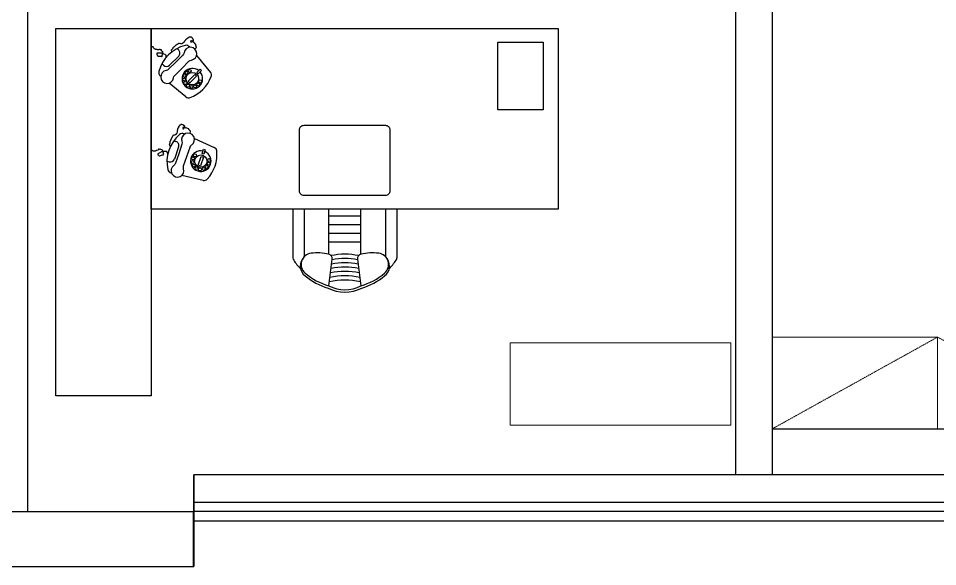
# Model space of a CAD drawing. Header units: inches. Extents: x 478327 to 492265, y -26791 to -22136.
# Drawn here: x 481002.1 to 481227.1, y -26311.4 to -26177 of the extents above; entities that cross this region are included whole.
import ezdxf

# ---------------------------------------------------------------- set-up
doc = ezdxf.new("R2010")
doc.units = ezdxf.units.IN
doc.header["$MEASUREMENT"] = 0
doc.linetypes.add('HIDDEN2', pattern=[0.1875, 0.125, -0.0625])
for name, color, linetype in [('A-DIMENSION', 4, 'Continuous'), ('A-GLASS', 4, 'Continuous'), ('A-WALL', 7, 'Continuous'), ('furniture', 201, 'Continuous'), ('I-FURN', 1, 'Continuous'), ('I-WALL-IN', 3, 'Continuous')]:
    doc.layers.add(name, color=color, linetype=linetype)
doc.layers.add('A-furniture', color=8, linetype='Continuous', lineweight=9)

# ---------------------------------------------------------------- blocks, each defined once
blk = doc.blocks.new('A$C756F409C')
at = {"layer": 'A-furniture'}
blk.add_lwpolyline([(0, -0.448), (1.2, -0.448), (1.2, 0), (0, 0)], close=True, dxfattribs=at)
blk = doc.blocks.new('A$C129F564C')
at = {"layer": 'furniture'}
for p, q in [((0.8878, 1.0214), (0.8732, 1.1399)), ((1.0145, 1.1399), (0.9998, 1.0214)), ((0.7138, 0.8), (0.7138, 1.0154)), ((0.7638, 0.8), (0.7638, 1.0108)), ((0.8732, 0.9997), (0.8732, 0.8)), ((1.0145, 0.9997), (1.0145, 0.8)), ((1.1238, 0.8), (1.1238, 1.0108)), ((1.1738, 0.8), (1.1738, 1.0154)), ((1.0145, 0.9444), (0.8732, 0.9444)), ((1.0145, 0.9063), (0.8732, 0.9063)), ((1.0145, 0.8683), (0.8732, 0.8683)), ((1.0145, 0.8303), (0.8732, 0.8303)), ((1.5709, 0.6727), (1.6649, 0.6505)), ((1.711, 0.6397), (1.7134, 0.6391)), ((1.6793, 0.5244), (1.6976, 0.5784)), ((1.7309, 0.5871), (1.7217, 0.5902)), ((1.6094, 0.4871), (1.5213, 0.5268)), ((1.7004, 0.4972), (1.6911, 0.5003)), ((1.6548, 0.4666), (1.6526, 0.4676)), ((1.6472, 0.3032), (1.7218, 0.2417)), ((1.7583, 0.2116), (1.7602, 0.2101)), ((1.5997, 0.1197), (1.5383, 0.1942)), ((1.6789, 0.1223), (1.7192, 0.1626)), ((1.753, 0.1557), (1.7461, 0.1626)), ((1.6314, 0.0812), (1.6298, 0.0831)), ((1.6858, 0.0885), (1.6789, 0.0954))]:
    blk.add_line(p, q, dxfattribs=at)
for points in [[(1.1198, 1.083, 0.106121), (1.0145, 1.1399, 0.249834), (0.8732, 1.1399, 0.106121), (0.7678, 1.083)], [(0.7481, 1.0644, 0.042822), (0.7173, 1.0266)], [(1.1703, 1.0266, 0.042822), (1.1396, 1.0644, 0.249834)]]:
    blk.add_lwpolyline(points, format="xyb", dxfattribs=at)
for points in [[(0, 0), (0, 0.8), (1.8, 0.8), (1.8, 0)], [(1.5827, 0.6082), (1.5925, 0.6049), (1.5794, 0.5664), (1.5697, 0.5697)], [(1.5679, 0.5572), (1.5753, 0.5546), (1.5686, 0.5347), (1.5611, 0.5372)], [(0.0667, 0.0598), (0.0667, 0.3598), (0.2667, 0.3598), (0.2667, 0.0598)], [(1.6293, 0.2401), (1.6367, 0.2328), (1.6079, 0.2041), (1.6006, 0.2114)], [(1.5935, 0.2009), (1.5991, 0.1953), (1.5841, 0.1804), (1.5785, 0.186)]]:
    blk.add_lwpolyline(points, close=True, dxfattribs=at)
for points in [[(1.1244, 0.4285), (0.7644, 0.4285, -0.414214), (0.7444, 0.4485), (0.7444, 0.7195, -0.414214), (0.7644, 0.7395), (1.1244, 0.7395, -0.414214), (1.1444, 0.7195), (1.1444, 0.4485, -0.414214)], [(1.6572, 0.6088), (1.6429, 0.5668), (1.6287, 0.5249, -0.162278), (1.6214, 0.5153, 2), (1.6646, 0.5007, -0.162278), (1.6647, 0.5127), (1.6789, 0.5546), (1.6932, 0.5965, -0.162278), (1.7004, 0.6061, 2), (1.6573, 0.6208, -0.162278)], [(1.6964, 0.2077), (1.6651, 0.1764), (1.6338, 0.1451, -0.162278), (1.623, 0.1397, 2), (1.6553, 0.1075, -0.162278), (1.6606, 0.1182), (1.6919, 0.1495), (1.7233, 0.1808, -0.162278), (1.734, 0.1862, 2), (1.7018, 0.2185, -0.162278)]]:
    blk.add_lwpolyline(points, format="xyb", close=True, dxfattribs=at)
for points in [[(1.7267, 0.5549), (1.7314, 0.5454), (1.7339, 0.5446), (1.736, 0.5445), (1.7419, 0.5454), (1.744, 0.5453), (1.7457, 0.5441), (1.7474, 0.5449), (1.7495, 0.5449), (1.7528, 0.5466), (1.7549, 0.5465), (1.765, 0.5515), (1.768, 0.554), (1.7714, 0.5557), (1.7714, 0.5578), (1.7705, 0.5595), (1.7689, 0.5607), (1.7664, 0.5616), (1.7655, 0.5633), (1.7634, 0.5633), (1.7618, 0.5646), (1.7525, 0.56), (1.7504, 0.56), (1.7474, 0.5596), (1.7441, 0.5579), (1.7466, 0.5529), (1.7466, 0.5508), (1.7474, 0.5491), (1.7474, 0.547), (1.7474, 0.5449), (1.7507, 0.5382), (1.7532, 0.5373), (1.7553, 0.5373), (1.7578, 0.5364), (1.7595, 0.5352), (1.7603, 0.5335), (1.7637, 0.5352), (1.7662, 0.5343), (1.7679, 0.5351), (1.7691, 0.5368), (1.7704, 0.5385), (1.7755, 0.541), (1.7776, 0.541), (1.7809, 0.5426), (1.783, 0.5426), (1.7851, 0.5426), (1.7872, 0.5426), (1.7889, 0.5434), (1.7914, 0.5426), (1.7931, 0.5413), (1.7956, 0.5404), (1.799, 0.5379), (1.8, 0.5384)], [(1.6284, 0.4648), (1.6282, 0.4642), (1.6285, 0.4641), (1.6263, 0.4576), (1.6266, 0.4575), (1.6262, 0.4561), (1.6265, 0.456), (1.6262, 0.4551), (1.6265, 0.4549), (1.6262, 0.454), (1.6281, 0.4533), (1.6279, 0.4526), (1.6295, 0.4521), (1.6291, 0.4508), (1.6307, 0.4502), (1.6305, 0.4496), (1.6321, 0.449), (1.6319, 0.4484), (1.6329, 0.448), (1.6328, 0.4477), (1.6341, 0.4472), (1.6335, 0.4456), (1.6345, 0.4453), (1.6342, 0.4443), (1.6381, 0.443), (1.638, 0.4426), (1.6422, 0.4412), (1.6424, 0.4415), (1.6459, 0.4403), (1.6462, 0.441), (1.6566, 0.4374), (1.6567, 0.4377), (1.6581, 0.4373), (1.6583, 0.4379), (1.6593, 0.4376), (1.6596, 0.4386), (1.6599, 0.4385), (1.6609, 0.4414), (1.6606, 0.4415), (1.661, 0.4428), (1.6597, 0.4433), (1.6599, 0.4439), (1.659, 0.4443), (1.6591, 0.4446), (1.6581, 0.4449), (1.6575, 0.4433), (1.6569, 0.4435), (1.6563, 0.4419), (1.6557, 0.4421), (1.6553, 0.4411), (1.655, 0.4412), (1.6546, 0.4399), (1.6539, 0.4401), (1.6536, 0.4392), (1.6533, 0.4393), (1.6529, 0.4383), (1.6526, 0.4384), (1.6512, 0.4342), (1.6515, 0.434), (1.6511, 0.4331), (1.6518, 0.4328), (1.6515, 0.4319), (1.6534, 0.4312), (1.6532, 0.4305), (1.6555, 0.4298), (1.6553, 0.4291), (1.6585, 0.428), (1.6584, 0.4277), (1.6597, 0.4272), (1.6595, 0.4266), (1.6657, 0.4245), (1.666, 0.4251), (1.6673, 0.4247), (1.6676, 0.4256), (1.6689, 0.4252), (1.6692, 0.4262), (1.6705, 0.4257), (1.6712, 0.4277), (1.6722, 0.4274), (1.6725, 0.4284), (1.6742, 0.4278), (1.6747, 0.4294), (1.6754, 0.4292), (1.6758, 0.4305), (1.6765, 0.4303), (1.6768, 0.4313), (1.6775, 0.4311), (1.6782, 0.4333), (1.6786, 0.4332), (1.679, 0.4345), (1.6784, 0.4348), (1.679, 0.4367), (1.6793, 0.4366), (1.6798, 0.4379), (1.6804, 0.4377), (1.6818, 0.4416), (1.6824, 0.4414), (1.6839, 0.4457), (1.6835, 0.4458), (1.6842, 0.4477), (1.6839, 0.4478), (1.6851, 0.4514), (1.6848, 0.4516), (1.6852, 0.4529), (1.6849, 0.453), (1.6859, 0.4559), (1.6856, 0.456), (1.6859, 0.457), (1.6856, 0.4571), (1.6859, 0.4581), (1.6856, 0.4582), (1.6873, 0.4631), (1.6876, 0.463), (1.688, 0.4643), (1.6884, 0.4642), (1.689, 0.4662), (1.6893, 0.4661), (1.69, 0.468), (1.6907, 0.4678), (1.6911, 0.4691), (1.6914, 0.469), (1.6919, 0.4703), (1.6935, 0.4698), (1.6942, 0.4717), (1.6961, 0.4711), (1.6964, 0.4717), (1.6974, 0.4714), (1.6975, 0.4717), (1.6984, 0.4714), (1.6987, 0.472), (1.7, 0.4716), (1.7001, 0.4719), (1.7014, 0.4715), (1.702, 0.4731), (1.7026, 0.4729), (1.7029, 0.4739), (1.7039, 0.4735), (1.7043, 0.4745), (1.7046, 0.4744), (1.7051, 0.476), (1.7055, 0.4759), (1.7061, 0.4779), (1.7065, 0.4778), (1.7068, 0.4787), (1.7071, 0.4786), (1.7079, 0.4809), (1.7082, 0.4808), (1.7086, 0.4818), (1.7089, 0.4817), (1.7097, 0.484), (1.71, 0.4839), (1.7104, 0.4852), (1.7111, 0.485), (1.7151, 0.4967), (1.7154, 0.4966), (1.7157, 0.4976), (1.7161, 0.4975), (1.7167, 0.4995), (1.7171, 0.4993), (1.7175, 0.5007), (1.7178, 0.5005), (1.7186, 0.5028), (1.718, 0.5031), (1.7183, 0.504), (1.718, 0.5041), (1.7184, 0.5055), (1.7181, 0.5056), (1.7188, 0.5075), (1.7184, 0.5076), (1.721, 0.5152), (1.72, 0.5155), (1.7203, 0.5165), (1.72, 0.5166), (1.7203, 0.5176), (1.7184, 0.5182), (1.7186, 0.5189), (1.7157, 0.5199), (1.7158, 0.5202), (1.7145, 0.5207)], [(1.735, 0.1287), (1.735, 0.1181), (1.7368, 0.1162), (1.7387, 0.1153), (1.7443, 0.1134), (1.7462, 0.1124), (1.7472, 0.1106), (1.749, 0.1106), (1.7509, 0.1096), (1.7547, 0.1096), (1.7566, 0.1087), (1.7678, 0.1087), (1.7716, 0.1096), (1.7753, 0.1096), (1.7763, 0.1115), (1.7763, 0.1134), (1.7753, 0.1153), (1.7735, 0.1171), (1.7735, 0.119), (1.7716, 0.12), (1.7706, 0.1218), (1.7603, 0.1218), (1.7584, 0.1228), (1.7556, 0.1237), (1.7519, 0.1237), (1.7519, 0.1181), (1.7509, 0.1162), (1.7509, 0.1143), (1.75, 0.1124), (1.749, 0.1106), (1.749, 0.1031), (1.7509, 0.1012), (1.7528, 0.1002), (1.7547, 0.0984), (1.7556, 0.0965), (1.7556, 0.0946), (1.7594, 0.0946), (1.7613, 0.0927), (1.7631, 0.0927), (1.765, 0.0937), (1.7669, 0.0946), (1.7725, 0.0946), (1.7744, 0.0937), (1.7782, 0.0937), (1.78, 0.0927), (1.7819, 0.0918), (1.7838, 0.0909), (1.7857, 0.0909), (1.7875, 0.089), (1.7885, 0.0871), (1.7904, 0.0852), (1.7922, 0.0815), (1.7941, 0.0815), (1.796, 0.0805), (1.8, 0.0805)], [(1.6069, 0.0913), (1.6065, 0.0909), (1.6067, 0.0906), (1.6018, 0.0857), (1.6021, 0.0855), (1.6011, 0.0845), (1.6013, 0.0843), (1.6006, 0.0835), (1.6009, 0.0833), (1.6001, 0.0826), (1.6016, 0.0811), (1.6011, 0.0806), (1.6023, 0.0794), (1.6013, 0.0784), (1.6026, 0.0772), (1.6021, 0.0767), (1.6033, 0.0755), (1.6028, 0.075), (1.6035, 0.0743), (1.6033, 0.074), (1.6043, 0.073), (1.6031, 0.0718), (1.6038, 0.0711), (1.6031, 0.0704), (1.606, 0.0674), (1.6057, 0.0672), (1.6089, 0.064), (1.6092, 0.0643), (1.6118, 0.0616), (1.6123, 0.0621), (1.6201, 0.0542), (1.6204, 0.0545), (1.6214, 0.0535), (1.6219, 0.054), (1.6226, 0.0533), (1.6233, 0.054), (1.6236, 0.0538), (1.6258, 0.056), (1.6255, 0.0562), (1.6265, 0.0572), (1.6255, 0.0582), (1.626, 0.0586), (1.6253, 0.0594), (1.6255, 0.0596), (1.6248, 0.0604), (1.6236, 0.0591), (1.6231, 0.0596), (1.6219, 0.0584), (1.6214, 0.0589), (1.6206, 0.0582), (1.6204, 0.0584), (1.6194, 0.0574), (1.6189, 0.0579), (1.6182, 0.0572), (1.6179, 0.0574), (1.6172, 0.0567), (1.617, 0.0569), (1.6138, 0.0538), (1.614, 0.0535), (1.6133, 0.0528), (1.6138, 0.0523), (1.6131, 0.0516), (1.6145, 0.0501), (1.614, 0.0496), (1.6157, 0.0479), (1.6153, 0.0474), (1.6177, 0.045), (1.6175, 0.0447), (1.6184, 0.0437), (1.6179, 0.0432), (1.6226, 0.0386), (1.6231, 0.0391), (1.624, 0.0381), (1.6248, 0.0389), (1.6258, 0.0379), (1.6265, 0.0386), (1.6275, 0.0376), (1.6289, 0.0391), (1.6297, 0.0384), (1.6304, 0.0391), (1.6316, 0.0379), (1.6328, 0.0391), (1.6333, 0.0386), (1.6343, 0.0396), (1.6348, 0.0391), (1.6355, 0.0398), (1.636, 0.0393), (1.6377, 0.0411), (1.638, 0.0408), (1.6389, 0.0418), (1.6385, 0.0423), (1.6399, 0.0437), (1.6402, 0.0435), (1.6411, 0.0445), (1.6416, 0.044), (1.6446, 0.0469), (1.6451, 0.0464), (1.6482, 0.0496), (1.648, 0.0499), (1.6495, 0.0513), (1.6492, 0.0516), (1.6519, 0.0543), (1.6517, 0.0545), (1.6526, 0.0555), (1.6524, 0.0557), (1.6546, 0.0579), (1.6543, 0.0582), (1.6551, 0.0589), (1.6548, 0.0591), (1.6556, 0.0599), (1.6553, 0.0601), (1.659, 0.0638), (1.6592, 0.0635), (1.6602, 0.0645), (1.6605, 0.0643), (1.6619, 0.0657), (1.6622, 0.0655), (1.6636, 0.067), (1.6641, 0.0665), (1.6651, 0.0674), (1.6653, 0.0672), (1.6663, 0.0682), (1.6675, 0.067), (1.669, 0.0684), (1.6705, 0.067), (1.671, 0.0674), (1.6717, 0.0667), (1.6719, 0.067), (1.6727, 0.0662), (1.6732, 0.0667), (1.6741, 0.0657), (1.6744, 0.066), (1.6754, 0.065), (1.6766, 0.0662), (1.6771, 0.0657), (1.6778, 0.0665), (1.6785, 0.0657), (1.6793, 0.0665), (1.6795, 0.0662), (1.6807, 0.0675), (1.681, 0.0672), (1.6824, 0.0687), (1.6827, 0.0684), (1.6834, 0.0692), (1.6837, 0.0689), (1.6854, 0.0706), (1.6856, 0.0704), (1.6863, 0.0711), (1.6866, 0.0709), (1.6883, 0.0726), (1.6885, 0.0723), (1.6895, 0.0733), (1.69, 0.0728), (1.6988, 0.0816), (1.6991, 0.0814), (1.6998, 0.0821), (1.7, 0.0819), (1.7015, 0.0833), (1.7017, 0.0831), (1.7027, 0.0841), (1.703, 0.0838), (1.7047, 0.0855), (1.7042, 0.086), (1.7049, 0.0868), (1.7047, 0.087), (1.7056, 0.088), (1.7054, 0.0882), (1.7069, 0.0897), (1.7066, 0.0899), (1.7122, 0.0956), (1.7115, 0.0963), (1.7122, 0.097), (1.712, 0.0973), (1.7127, 0.098), (1.7113, 0.0995), (1.7118, 0.0999), (1.7096, 0.1021), (1.7098, 0.1024), (1.7088, 0.1033)]]:
    blk.add_lwpolyline(points, dxfattribs=at)
for centre, radius in [((1.555, 0.6129), 0.00669), ((1.5811, 0.5873), 0.0275), ((1.5687, 0.6216), 0.00669), ((1.5848, 0.6236), 0.00669), ((1.6002, 0.6184), 0.00669), ((1.6118, 0.607), 0.00669), ((1.5449, 0.5829), 0.00669), ((1.5465, 0.599), 0.00669), ((1.6156, 0.5756), 0.00669), ((1.6173, 0.5917), 0.00669), ((1.6071, 0.5617), 0.00669), ((1.5928, 0.2479), 0.00669), ((1.6186, 0.2221), 0.0275), ((1.6066, 0.2565), 0.00669), ((1.6227, 0.2584), 0.00669), ((1.638, 0.253), 0.00669), ((1.6495, 0.2415), 0.00669), ((1.5842, 0.2341), 0.00669), ((1.6531, 0.21), 0.00669), ((1.6549, 0.2262), 0.00669), ((1.6307, 0.1877), 0.00669), ((1.6444, 0.1963), 0.00669)]:
    blk.add_circle(centre, radius, dxfattribs=at)
for centre, radius, start, end in [((0.9531, 0.8661), 0.2953, 106.4736, 128.8568), ((0.9438, 1.0074), 0.1602, 62.317, 117.683), ((0.9438, 1.0074), 0.1502, 61.9455, 118.0545), ((0.9345, 0.8661), 0.2953, 51.1432, 73.5264), ((0.9438, 1.4287), 0.3145, 257.44, 282.56), ((0.9438, 1.4096), 0.3145, 257.8911, 282.1089), ((0.8036, 1.0516), 0.057, 128.8568, 224.8513), ((0.8003, 1.045), 0.05, 130.5056, 262.9259), ((0.9438, 1.3905), 0.3145, 258.341, 281.659), ((0.9438, 1.3715), 0.3145, 258.7898, 281.2102), ((1.0873, 1.045), 0.05, 277.0741, 49.4944), ((1.084, 1.0516), 0.057, 315.1487, 51.1432), ((0.7338, 1.0154), 0.02, 145.756, 180), ((0.8679, 1.019), 0.02, 283.1474, 7.0328), ((0.9438, 1.3524), 0.3145, 259.2374, 280.7626), ((0.9438, 1.3333), 0.3145, 259.6838, 280.3162), ((1.0197, 1.019), 0.02, 172.9672, 256.8526), ((1.1538, 1.0154), 0.02, 0, 34.244), ((0.8217, 1.2171), 0.2235, 262.9259, 283.1474), ((0.9438, 1.3142), 0.3145, 258.8202, 281.1798), ((1.066, 1.2171), 0.2235, 256.8526, 277.0741), ((1.671, 0.5573), 0.1615, 137.169, 185.299), ((1.5665, 0.6542), 0.019, 76.7496, 137.169), ((1.5811, 0.5873), 0.0455, 257.6369, 247.6634), ((1.5695, 0.5918), 0.1615, 310.8008, 11.6672), ((1.7091, 0.6206), 0.019, 11.6672, 76.7496), ((1.7156, 0.5722), 0.019, 71.234, 161.234), ((1.5291, 0.5441), 0.019, 185.299, 245.7184), ((1.6973, 0.5183), 0.019, 161.234, 251.234), ((1.6626, 0.4839), 0.019, 245.7184, 310.8008), ((1.6861, 0.1554), 0.1615, 110.935, 159.065), ((1.6351, 0.2885), 0.019, 50.5156, 110.935), ((1.6186, 0.2221), 0.0455, 231.4029, 221.4294), ((1.553, 0.2063), 0.019, 159.065, 219.4844), ((1.7481, 0.1954), 0.019, 345.4332, 50.5156), ((1.6102, 0.2312), 0.1615, 284.5668, 345.4332), ((1.7326, 0.1491), 0.019, 45, 135), ((1.6923, 0.1088), 0.019, 135, 225), ((1.6461, 0.0933), 0.019, 219.4844, 284.5668)]:
    blk.add_arc(centre, radius, start, end, dxfattribs=at)

msp = doc.modelspace()

# ---------------------------------------------------------------- linework, layer by layer
for p, q in [((480993.126, -26297.889, 6.93), (481045.02, -26297.889, 6.93)), ((481045.02, -26297.889, 6.93), (481045.037, -26297.889, 6.93)), ((481045.037, -26297.889, 6.93), (481045.037, -26311.389, 6.93)), ((480993.126, -26311.389, 6.93), (481045.02, -26311.389, 6.93)), ((481045.02, -26311.389, 6.93), (481045.037, -26311.389, 6.93))]:
    msp.add_line(p, q)
at = {"layer": 'A-DIMENSION', "color": 8}
for p, q in [((481186.626, -26277.639, 6.93), (481733.376, -26277.639, 6.93)), ((481045.037, -26288.889, 6.93), (481045.037, -26300.14, 6.93))]:
    msp.add_line(p, q, dxfattribs=at)
at = {"layer": 'A-furniture', "linetype": 'HIDDEN2'}
for p, q in [((481227.126, -26255.139, 6.93), (481186.626, -26277.639, 6.93)), ((481267.626, -26277.639, 6.93), (481227.126, -26255.139, 6.93))]:
    msp.add_line(p, q, dxfattribs=at)
at = {"layer": 'A-furniture', "elevation": 6.93}
msp.add_lwpolyline([(481186.626, -26277.639), (481186.626, -26255.139), (481227.126, -26255.139), (481227.126, -26277.639)], close=True, dxfattribs=at)
at = {"layer": 'A-GLASS'}
for p, q in [((481733.376, -26288.889, 6.93), (481045.037, -26288.889, 6.93)), ((481045.037, -26300.14, 6.93), (481045.037, -26288.889, 6.93)), ((481733.376, -26295.639, 6.93), (481045.037, -26295.639, 6.93)), ((481733.376, -26297.889, 6.93), (481045.037, -26297.889, 6.93)), ((481045.037, -26300.14, 6.93), (481733.376, -26300.139, 6.93))]:
    msp.add_line(p, q, dxfattribs=at)
at = {"layer": 'A-WALL'}
msp.add_line((481045.02, -26311.389, 6.93), (481045.02, -26297.889, 6.93), dxfattribs=at)
at = {"layer": 'I-FURN'}
msp.add_lwpolyline([(481011.266, -26179.526), (481034.666, -26179.526), (481034.666, -26269.526), (481011.266, -26269.526)], close=True, dxfattribs=at)
at = {"layer": 'I-WALL-IN'}
for p, q in [((481004.376, -26243.889, 6.93), (481004.376, -26277.639, 6.93)), ((481186.626, -26255.139, 6.93), (481186.626, -26288.889, 6.93)), ((481004.376, -26277.639, 6.93), (481004.376, -26297.889, 6.93)), ((481177.626, -26277.639, 6.93), (481177.626, -26288.889, 6.93))]:
    msp.add_line(p, q, dxfattribs=at)
at = {"layer": 'I-WALL-IN', "elevation": 6.93}
for points in [[(481186.626, -26032.39), (481186.626, -26277.639)], [(481004.376, -26048.139), (481004.376, -26243.889)], [(481177.626, -26048.139), (481177.626, -26277.639)]]:
    msp.add_lwpolyline(points, dxfattribs=at)

# ---------------------------------------------------------------- block references
at = {"xscale": -45, "yscale": 45, "zscale": 45, "rotation": 359.9999997753175}
msp.add_blockref('A$C756F409C', (481176.507, -26256.532, -60.57), dxfattribs=at)
at = {"layer": 'furniture', "xscale": 55.33161534353492, "yscale": 55.33161534353492, "zscale": 55.33161534353492, "rotation": 180}
msp.add_blockref('A$C129F564C', (481134.263, -26179.526), dxfattribs=at)

doc.saveas('drawing.dxf')
